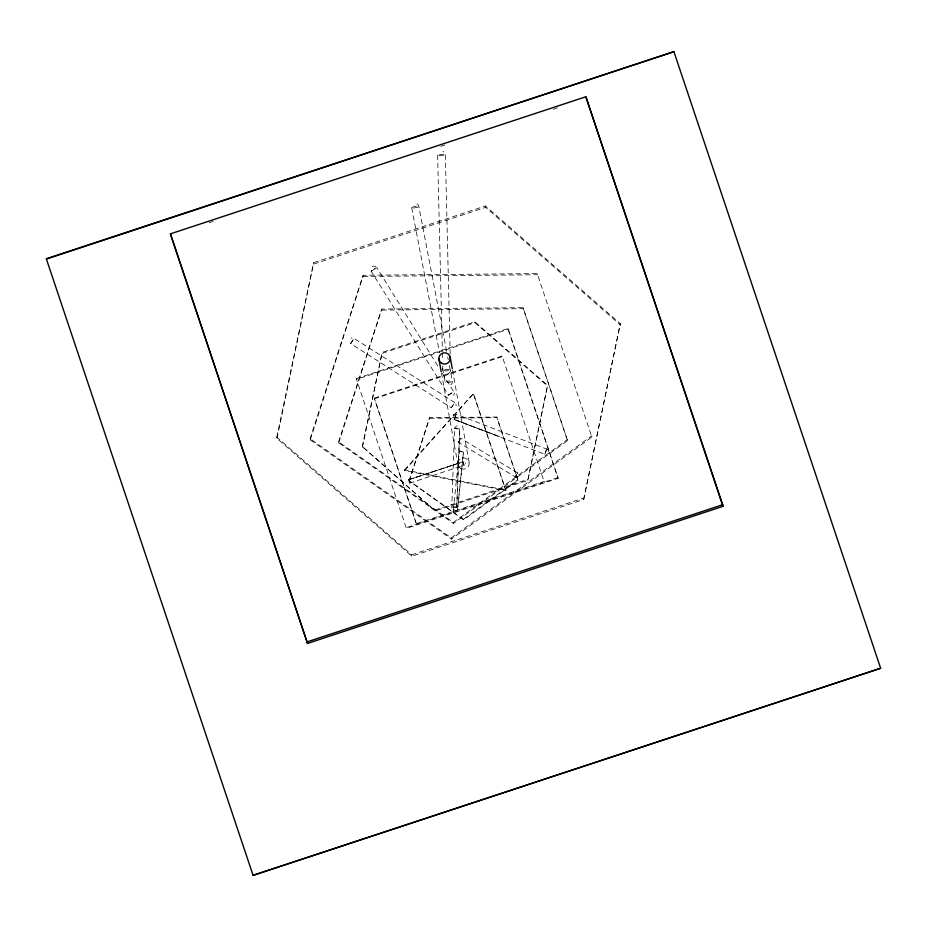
<?xml version="1.0" encoding="UTF-8"?>
<svg xmlns="http://www.w3.org/2000/svg" width="927" height="927" viewBox="0 0 927 927"><rect width="100%" height="100%" fill="white"/><g stroke="black" fill="none" stroke-linecap="round" stroke-linejoin="round"><path stroke-width="0.7" stroke-dasharray="4.63 3.48" d="M546.629 449.155L547.231 449.259L456.154 414.184L454.334 418.123L454.045 419.352L544.763 454.276L546.629 449.155L547.787 449.607M515.25 476.86L517.544 472.897L515.273 476.316L515.551 477.115L458.054 442.109C462.689 431.843 459.259 445.736 457.011 440.684M456.791 507.173L451.6 506.976L456.791 507.173L459.746 428.656C459.56 429.305 453.94 428.506 454.601 428.39L451.75 507.961M456.71 507.034L459.78 428.517L454.809 428.204M453.326 510.117L459.317 451.634L461.403 451.449L463.465 451.994L457.486 510.534L453.326 510.117L457.486 510.534M457.417 510.418L463.465 451.994L459.317 451.634M544.763 454.276L546.849 449.016M276.779 437.08L313.674 262.654L485.435 205.979L620.314 323.72L583.674 499.514L411.901 556.2L277.034 438.459L276.779 437.08L411.658 554.821L411.901 556.2M277.034 438.459L313.674 262.654M362.272 446.513L382.179 352.411L474.844 321.831L547.602 385.354L527.857 480.325L435.192 510.904L362.272 446.513L435.192 510.904M362.434 447.382L382.179 352.411M527.857 480.325L547.602 385.354M583.674 499.514L620.314 323.72M454.601 428.39L455.435 426.617M408.622 479.746L462.921 461.773L463.338 462.863L464.079 465.215L409.757 483.129L408.622 479.746L462.967 461.843L408.633 479.711L409.757 483.129M310.082 438.668L363.199 275.296L537.22 273.581L591.866 437.08L451.484 539.108L310.29 439.85L310.082 438.668L451.275 537.938L451.484 539.108M310.29 439.85L363.199 275.296M338.575 441.82L381.727 309.073L523.118 307.683L567.533 440.568L453.477 523.465L338.761 442.828L338.575 441.82L453.303 522.457L453.477 523.465M338.761 442.828L381.727 309.073M409.074 480.8L429.595 417.683L496.814 417.023L517.95 480.348L463.732 519.769L409.074 480.8L463.732 519.769M409.189 481.426L429.595 417.683M442.353 373.303L453.767 391.715L448.541 395.238L371.136 271.159L373.5 269.073L376.883 267.694L437.787 365.933M448.019 395.192L453.767 391.715A3.36 3.302 -10.2 0 1 453.604 395.389M454.114 419.456L499.618 436.687L454.114 419.456L456.026 414.879L456.154 414.184L455.053 413.998M455.771 428.031L456.455 427.996M459.56 450.858L460.082 450.244M404.578 469.896L473.465 393.604L505.933 490.696L404.693 470.534L404.578 469.896L505.818 490.059M404.693 470.534L473.465 393.604M453.303 522.457L567.347 439.56M463.616 519.143L517.845 479.734M451.275 537.938L591.658 435.899L591.866 437.08M453.048 414.856L453.963 414.23M350.707 343.604L354.01 338.413L350.626 343.593L451.31 407.741L453.5 405.064L454.693 402.561L353.963 338.355A3.105 3.059 -10.2 0 0 351.09 338.181M516.872 477.15L517.706 476.779M209.096 222.793L213.21 221.437M440.812 146.327L444.925 144.971M553.245 109.235L557.359 107.88M313.917 264.033L485.69 207.358L620.557 325.099M382.33 353.28L474.995 322.7L547.764 386.223M356.246 378.61L508.019 328.529L558.147 478.344L406.374 528.425L356.246 378.61L356.385 379.375L508.158 329.294L508.019 328.529M374.288 398.147L502.098 355.968L544.311 482.156L544.184 481.472L416.385 523.651L416.501 524.334L374.288 398.147L416.385 523.651M374.415 398.83L502.214 356.652L502.098 355.968M435.041 510.035L527.706 479.456M558.008 477.579L406.235 527.66L406.374 528.425M411.658 554.821L583.419 498.147M546.629 450.093L546.814 449.398M456.293 426.084L457.301 425.922M363.407 276.466L537.428 274.751L537.22 273.581M381.912 310.082L523.303 308.691L567.533 440.568M429.699 418.309L496.93 417.648L517.95 480.348M453.106 509.387L454.091 509.607M517.544 472.897L460.534 438.158M371.136 271.159L376.883 267.694A3.36 3.302 -10.2 0 0 372.272 266.617M464.079 465.215L462.921 461.773M453.407 510.916L453.79 511.623M508.158 329.294L558.147 478.344M473.581 394.242L505.933 490.696M548.413 450.499L548.645 451.565M446.629 351.275L418.83 206.431A3.615 3.557 -10.2 0 0 416.014 203.627M447.718 356.953L448.262 359.792M449.352 365.481L452.353 381.101A3.615 3.557 -10.2 0 1 450.777 384.74M411.715 207.799L439.514 352.642M442.515 368.262L445.238 382.457M523.118 307.683L523.303 308.691M485.435 205.979L485.69 207.358M496.814 417.023L496.93 417.648M474.844 321.831L474.995 322.7M452.48 369.896L469.085 462.191M451.31 407.741L454.693 402.561A3.105 3.059 -10.2 0 1 456.049 405.678M441.426 372.886L458.054 465.296M465.238 462.921L465.331 463.627M450.186 354.114L445.354 154.89A3.87 3.812 -10.2 0 0 442.886 151.437M437.614 155.11L442.376 351.449M442.411 352.897L442.585 360.105M442.724 365.887L442.828 370.221M450.568 369.989A3.87 3.812 -10.2 0 1 448.262 373.581M460.835 468.506A5.736 5.632 -10.2 0 0 469.224 463.245A5.736 5.632 -10.2 0 0 460.441 458.749A5.736 5.632 -10.2 0 0 460.835 468.506M447.115 382.689A3.615 0.66 -10.9 0 0 452.353 381.101A3.615 0.66 -10.9 0 0 446.918 381.553A3.615 0.66 -10.9 0 0 447.115 382.689M413.593 208.019A3.615 0.66 -10.9 0 0 418.83 206.431A3.615 0.66 -10.9 0 0 413.396 206.883A3.615 0.66 -10.9 0 0 413.593 208.019M443.987 370.673A3.87 0.707 -1.4 0 0 450.441 370.186A3.87 0.707 -1.4 0 0 445.655 369.444A3.87 0.707 -1.4 0 0 443.987 370.673M438.772 155.562A3.87 0.707 -1.4 0 0 445.238 155.087A3.87 0.707 -1.4 0 0 440.452 154.345A3.87 0.707 -1.4 0 0 438.772 155.562"/><path stroke-width="1.39" d="M46.35 258.737L673.906 51.657L880.65 668.263L253.094 875.343L46.408 259.062L673.906 51.657M170.417 233.859L585.852 96.767L722.678 504.74L722.967 506.351L307.532 643.442L170.417 233.859L307.532 643.442M307.243 641.832L722.678 504.74M722.967 506.351L585.852 96.767M880.65 668.263L253.094 875.343M450.174 357.115L452.225 368.482M438.865 358.679L441.194 371.588M441.924 363.43A5.736 5.632 -10.2 0 0 450.325 358.17A5.736 5.632 -10.2 0 0 441.542 353.674A5.736 5.632 -10.2 0 0 441.924 363.43"/></g></svg>
